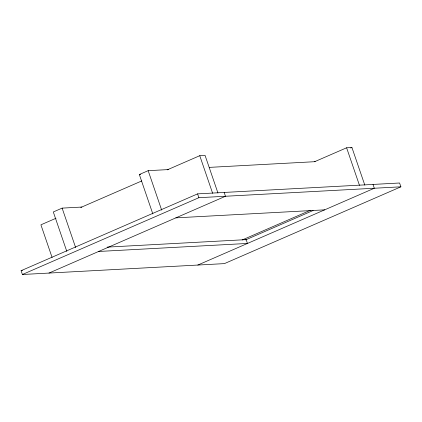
<?xml version="1.0" encoding="UTF-8"?>
<svg xmlns="http://www.w3.org/2000/svg" width="422" height="422" viewBox="0 0 422 422"><rect width="100%" height="100%" fill="white"/><g stroke="black" fill="none" stroke-linecap="round" stroke-linejoin="round"><path stroke-width="0.63" d="M81.857 207.054L62.129 208.12L53.304 211.96L66.808 251.406M152.848 213.965L139.339 174.513L148.164 170.673L168.552 169.575M56.015 218.253L40.913 224.82L52.101 257.489M80.776 207.476L141.776 180.932M167.144 169.892L199.759 155.697L205.071 155.412L217.947 193.012M21.1 270.687L197.591 193.877L399.592 183L400.9 186.814L224.409 263.618L22.408 274.5L21.1 270.687L22.398 270.613M22.408 274.5L198.899 197.691L400.9 186.814M48.984 273.066L225.475 196.262L224.172 192.448M314.596 161.716L346.61 147.79L351.922 147.5L364.798 185.1M350.714 148.027L351.922 147.5M242.159 239.981L310.407 210.283M245.483 239.928L313.177 210.472M197.828 265.048L374.319 188.244L373.016 184.43M209.328 167.381L315.202 161.679M139.339 174.513L140.658 174.444M175.837 217.863L324.682 209.845M107.151 247.123L246.379 239.622M98.621 251.465L247.466 243.447L246.163 239.633M346.61 147.79L359.481 185.385M199.759 155.697L212.63 193.297M197.591 193.877L198.899 197.691M148.164 170.673L161.673 210.124M62.129 208.12L75.633 247.566"/></g></svg>
